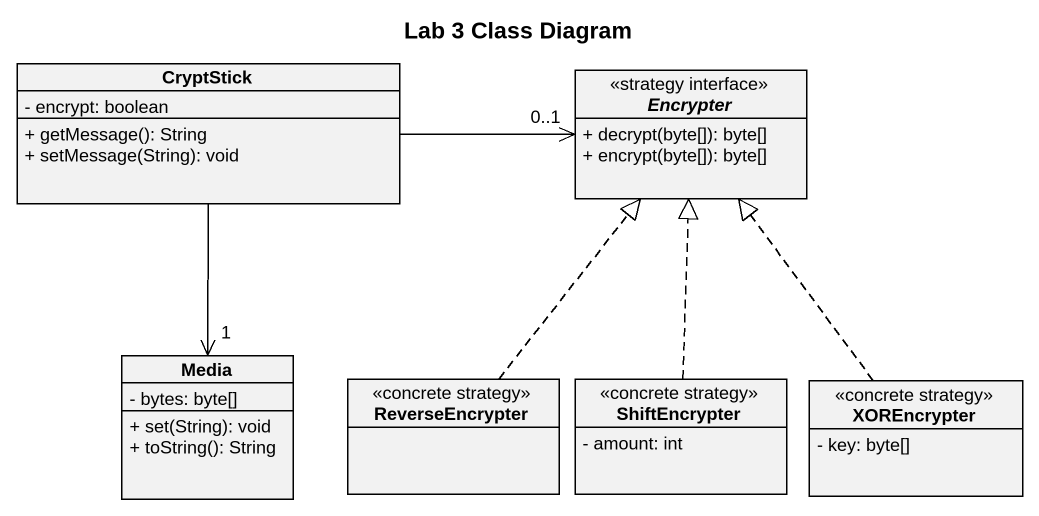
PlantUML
@startuml
title Lab 3 Class Diagram
hide circle
hide empty members
skinparam classAttributeIconSize 0
class CryptStick {
  - encrypt: boolean
  + getMessage(): String
  + setMessage(String): void
}
interface Encrypter <<strategy interface>> {
  + decrypt(byte[]): byte[]
  + encrypt(byte[]): byte[]
}
class Media {
  - bytes: byte[]
  + set(String): void
  + toString(): String
}
class ReverseEncrypter <<concrete strategy>>
class ShiftEncrypter <<concrete strategy>> {
  - amount: int
}
class XOREncrypter <<concrete strategy>> {
  - key: byte[]
}
CryptStick -right-> "0..1" Encrypter
CryptStick --> "1" Media
ReverseEncrypter .up.|> Encrypter
ShiftEncrypter .up.|> Encrypter
XOREncrypter .up.|> Encrypter
@enduml
